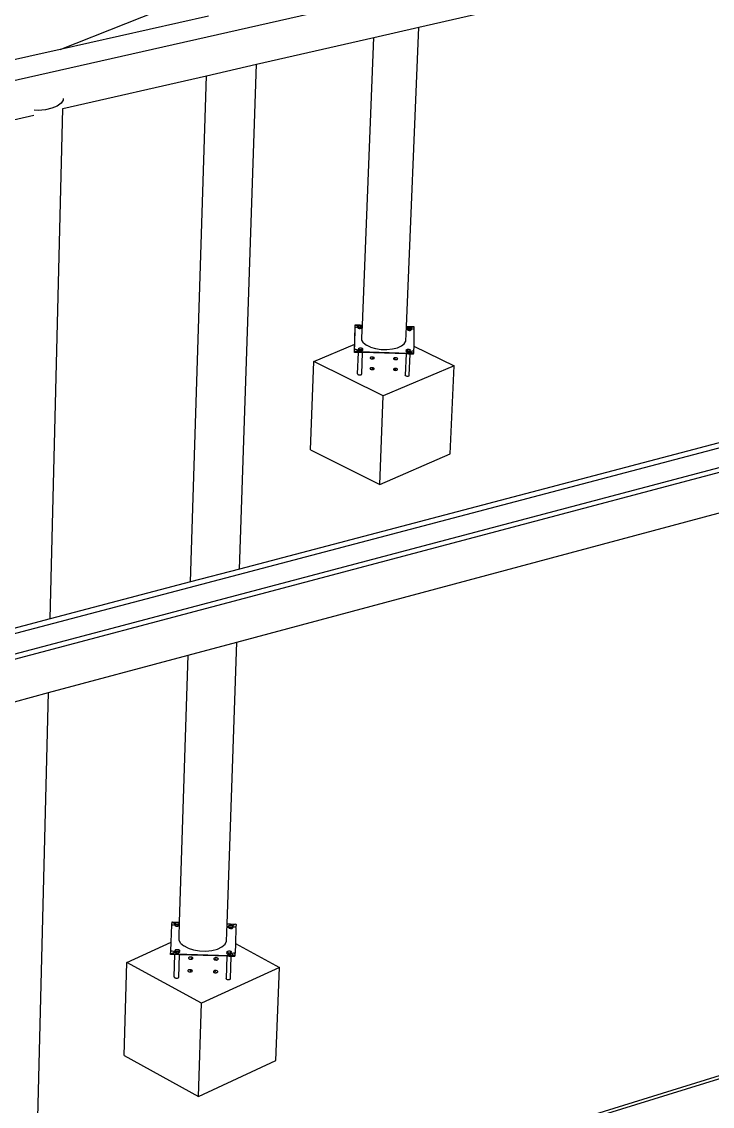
# Model space of a CAD drawing. Header units: inches. Extents: x -1339 to 1886, y -1058 to 789.
# Drawn here: x 129 to 314, y 125.9 to 416.5 of the extents above; entities that cross this region are included whole.
import ezdxf

# ---------------------------------------------------------------- set-up
doc = ezdxf.new("R2010")
doc.units = ezdxf.units.IN
doc.header["$MEASUREMENT"] = 0

msp = doc.modelspace()

# ---------------------------------------------------------------- linework, layer by layer
for p, q in [((1081.96, 616.43), (-913.68, 165.66)), ((1417.79, 592.48), (-732.59, 26.19)), ((-726.13, 21.22), (1424.03, 590.49)), ((1425.68, 589.96), (-724.43, 19.91)), ((1606.44, 532.39), (-531.31, -128.81)), ((235.4, 415.04), (354.04, 442.17)), ((139.29, 409.04), (179.21, 424.92)), ((178.99, 417.95), (139.29, 409.04)), ((223.33, 412.29), (235.4, 415.04)), ((232.04, 334.87), (235.4, 415.04)), ((191.92, 405.1), (223.33, 412.29)), ((220.27, 335.22), (223.33, 412.29)), ((139.29, 409.04), (93.03, 398.66)), ((178.49, 402.03), (191.92, 405.1)), ((187.29, 269.85), (191.92, 405.1)), ((140.02, 393.24), (178.49, 402.03)), ((174.17, 266.4), (178.49, 402.03)), ((140.07, 395.48), (139.52, 394.64)), ((140.08, 395.89), (140.07, 395.48)), ((133.38, 392.73), (132.27, 392.76)), ((135.31, 392.92), (133.38, 392.73)), ((137.06, 393.32), (135.31, 392.92)), ((136.61, 256.52), (140.02, 393.24)), ((138.49, 393.91), (137.06, 393.32)), ((139.52, 394.64), (138.49, 393.91)), ((140.02, 393.24), (140.02, 393.24)), ((124.82, 389.76), (132.24, 391.46)), ((218.16, 328.7), (218.29, 334.64)), ((218.19, 330.08), (218.29, 334.48)), ((218.29, 334.64), (218.31, 335.28)), ((218.29, 334.48), (218.3, 335.12)), ((218.29, 334.64), (218.66, 334.65)), ((218.29, 334.48), (218.29, 334.64)), ((218.3, 335.12), (218.31, 335.28)), ((218.31, 335.28), (219.7, 335.24)), ((218.31, 335.28), (219, 334.94)), ((218.66, 334.65), (218.99, 334.71)), ((218.99, 334.67), (218.97, 334.6)), ((218.99, 334.66), (218.97, 334.59)), ((218.97, 334.59), (218.99, 334.53)), ((218.99, 334.71), (219, 334.93)), ((218.99, 334.66), (218.99, 334.71)), ((218.99, 334.67), (218.99, 334.67)), ((218.99, 334.66), (218.99, 334.66)), ((218.99, 334.6), (218.99, 334.66)), ((219.01, 334.54), (218.99, 334.6)), ((218.99, 334.53), (219.04, 334.47)), ((219, 334.93), (219.02, 334.99)), ((219.02, 334.87), (219, 334.93)), ((219.01, 334.71), (219.07, 334.73)), ((219.05, 334.73), (219.01, 334.69)), ((219.01, 334.67), (219.06, 334.72)), ((219.05, 334.72), (219.01, 334.68)), ((219.06, 334.48), (219.01, 334.54)), ((219.02, 334.99), (219.08, 335.05)), ((219.07, 334.81), (219.02, 334.87)), ((219.04, 334.47), (219.13, 334.41)), ((219.07, 334.74), (219.05, 334.73)), ((219.07, 334.73), (219.05, 334.72)), ((219.06, 334.72), (219.07, 334.72)), ((219.06, 334.48), (219.14, 334.43)), ((219.15, 334.76), (219.07, 334.81)), ((219.08, 335.05), (219.16, 335.1)), ((219.13, 334.41), (219.24, 334.37)), ((219.14, 334.43), (219.25, 334.38)), ((219.26, 334.71), (219.15, 334.76)), ((219.16, 335.1), (219.27, 335.13)), ((219.24, 334.37), (219.37, 334.34)), ((219.38, 334.36), (219.25, 334.38)), ((219.39, 334.69), (219.26, 334.71)), ((219.27, 335.13), (219.4, 335.15)), ((219.37, 334.34), (219.52, 334.33)), ((219.38, 334.36), (219.52, 334.34)), ((219.53, 334.67), (219.39, 334.69)), ((219.4, 335.15), (219.54, 335.16)), ((219.52, 334.34), (219.65, 334.35)), ((219.52, 334.33), (219.52, 334.34)), ((219.52, 334.33), (219.66, 334.34)), ((219.67, 334.68), (219.53, 334.67)), ((219.54, 335.16), (219.67, 335.15)), ((219.78, 334.37), (219.65, 334.35)), ((219.66, 334.57), (219.79, 334.57)), ((219.66, 334.34), (219.79, 334.36)), ((219.67, 335.15), (219.7, 335.24)), ((219.67, 335.15), (219.68, 335.15)), ((219.8, 334.7), (219.67, 334.68)), ((219.78, 334.69), (219.67, 334.65)), ((219.68, 335.15), (219.81, 335.12)), ((219.7, 335.24), (220.27, 335.22)), ((219.78, 334.37), (219.89, 334.4)), ((219.79, 334.36), (219.91, 334.4)), ((219.91, 334.73), (219.8, 334.7)), ((219.81, 335.12), (219.92, 335.08)), ((219.89, 334.4), (219.98, 334.45)), ((219.99, 334.78), (219.91, 334.73)), ((219.91, 334.4), (220, 334.45)), ((219.92, 335.08), (220, 335.02)), ((220.04, 334.51), (219.98, 334.45)), ((220.05, 334.84), (219.99, 334.78)), ((220, 334.7), (219.99, 334.71)), ((220, 334.69), (219.99, 334.7)), ((219.99, 334.69), (220.04, 334.63)), ((219.99, 334.56), (220.05, 334.56)), ((220, 335.02), (220.05, 334.96)), ((220.06, 334.64), (220, 334.7)), ((220.06, 334.63), (220, 334.69)), ((220, 334.45), (220.05, 334.51)), ((220.04, 334.63), (220.05, 334.57)), ((220.05, 334.56), (220.04, 334.51)), ((220.05, 334.96), (220.07, 334.9)), ((220.07, 334.9), (220.05, 334.84)), ((220.05, 334.57), (220.06, 334.62)), ((220.05, 334.57), (220.05, 334.56)), ((220.05, 334.56), (220.07, 334.56)), ((220.05, 334.51), (220.07, 334.56)), ((220.06, 334.62), (220.07, 334.9)), ((220.07, 334.57), (220.06, 334.64)), ((220.06, 334.62), (220.06, 334.63)), ((220.07, 334.57), (220.06, 334.62)), ((220.07, 334.56), (220.07, 334.57)), ((220.07, 334.56), (220.07, 334.57)), ((220.07, 334.57), (220.07, 334.57)), ((220.07, 334.56), (220.07, 334.56)), ((220.14, 331.88), (220.27, 335.22)), ((231.87, 330.89), (232.04, 334.87)), ((232.04, 334.87), (232.69, 334.85)), ((232.25, 334.11), (232.26, 334.37)), ((232.26, 334.37), (232.28, 334.44)), ((232.28, 334.31), (232.26, 334.37)), ((232.31, 334.17), (232.27, 334.13)), ((232.27, 334.11), (232.32, 334.16)), ((232.28, 334.44), (232.34, 334.49)), ((232.33, 334.25), (232.28, 334.31)), ((232.39, 334.21), (232.31, 334.17)), ((232.32, 334.16), (232.4, 334.21)), ((232.39, 334.21), (232.33, 334.25)), ((232.34, 334.49), (232.42, 334.54)), ((232.4, 334.21), (232.39, 334.21)), ((232.42, 334.2), (232.4, 334.21)), ((232.42, 334.54), (232.53, 334.58)), ((232.53, 334.16), (232.42, 334.2)), ((232.53, 334.58), (232.66, 334.6)), ((232.66, 334.6), (232.8, 334.6)), ((232.69, 334.85), (232.74, 334.69)), ((232.69, 334.85), (234.08, 334.81)), ((232.74, 334.69), (232.81, 334.6)), ((232.8, 334.6), (232.81, 334.6)), ((232.81, 334.6), (232.94, 334.59)), ((232.94, 334.59), (233.07, 334.56)), ((233.17, 334.17), (233.06, 334.14)), ((233.07, 334.56), (233.18, 334.52)), ((233.18, 334.18), (233.17, 334.17)), ((233.18, 334.52), (233.26, 334.47)), ((233.19, 334.19), (233.18, 334.18)), ((233.18, 334.18), (233.25, 334.14)), ((233.26, 334.22), (233.19, 334.19)), ((233.26, 334.14), (233.19, 334.19)), ((233.25, 334.47), (234.06, 334.82)), ((233.26, 334.47), (233.31, 334.41)), ((233.31, 334.28), (233.26, 334.22)), ((233.31, 334.41), (233.33, 334.34)), ((233.32, 334.31), (233.31, 334.28)), ((233.33, 334.34), (233.32, 334.31)), ((233.32, 334.31), (233.33, 334.3)), ((233.32, 334.07), (233.33, 334.3)), ((233.33, 334.3), (233.33, 334.34)), ((233.33, 334.3), (233.38, 334.28)), ((233.38, 334.28), (233.72, 334.21)), ((233.72, 334.21), (234.08, 334.18)), ((234.08, 334.18), (234.01, 329.61)), ((234.08, 334.81), (234.08, 334.18)), ((220.14, 331.18), (220.14, 331.88)), ((232.25, 334.11), (232.23, 334.04)), ((232.25, 334.11), (232.25, 334.11)), ((232.25, 334.04), (232.25, 334.11)), ((232.27, 333.98), (232.25, 334.04)), ((232.32, 333.92), (232.27, 333.98)), ((232.4, 333.87), (232.32, 333.92)), ((232.51, 333.83), (232.4, 333.87)), ((232.64, 333.8), (232.51, 333.83)), ((232.65, 334.13), (232.53, 334.16)), ((232.78, 333.78), (232.64, 333.8)), ((232.79, 334.11), (232.65, 334.13)), ((232.79, 334.03), (232.78, 334.03)), ((232.78, 333.78), (232.92, 333.79)), ((232.78, 333.78), (232.92, 333.78)), ((232.93, 334.12), (232.79, 334.11)), ((233.05, 333.81), (232.92, 333.79)), ((232.92, 333.78), (233.05, 333.8)), ((233.06, 334.14), (232.93, 334.12)), ((233.04, 334.14), (232.93, 334.09)), ((233.16, 333.84), (233.05, 333.81)), ((233.05, 333.8), (233.17, 333.84)), ((233.24, 333.89), (233.16, 333.84)), ((233.17, 333.84), (233.26, 333.89)), ((233.3, 333.95), (233.24, 333.89)), ((233.25, 334.14), (233.3, 334.08)), ((233.32, 334.08), (233.26, 334.14)), ((233.26, 333.89), (233.31, 333.95)), ((233.3, 334.08), (233.32, 334.01)), ((233.32, 334.01), (233.3, 333.95)), ((233.31, 333.95), (233.33, 334.01)), ((233.32, 334.07), (233.32, 334.08)), ((233.33, 334.01), (233.32, 334.07)), ((233.32, 334.01), (233.32, 334.07)), ((207.21, 325.44), (218.19, 330.08)), ((218.14, 327.9), (218.16, 328.54)), ((218.15, 328.06), (218.16, 328.7)), ((218.15, 328.06), (219.14, 328.48)), ((218.16, 328.54), (218.19, 330.08)), ((218.52, 328.67), (218.16, 328.7)), ((218.16, 328.54), (218.16, 328.7)), ((218.86, 328.59), (218.52, 328.67)), ((219.15, 328.48), (218.86, 328.59)), ((219.36, 328.34), (219.15, 328.48)), ((219.25, 328.61), (219.23, 328.55)), ((219.25, 328.6), (219.23, 328.54)), ((219.23, 328.54), (219.24, 328.47)), ((219.24, 328.54), (219.25, 328.6)), ((219.26, 328.48), (219.24, 328.54)), ((219.24, 328.47), (219.3, 328.41)), ((219.25, 328.6), (219.26, 328.87)), ((219.25, 328.61), (219.25, 328.61)), ((219.25, 328.6), (219.25, 328.6)), ((219.26, 328.87), (219.28, 328.94)), ((219.27, 328.81), (219.26, 328.87)), ((219.31, 328.42), (219.26, 328.48)), ((219.33, 328.75), (219.27, 328.81)), ((219.3, 328.67), (219.27, 328.63)), ((219.3, 328.66), (219.27, 328.62)), ((219.27, 328.61), (219.32, 328.66)), ((219.28, 328.94), (219.33, 329)), ((219.32, 328.68), (219.3, 328.67)), ((219.32, 328.67), (219.3, 328.66)), ((219.3, 328.41), (219.38, 328.35)), ((219.31, 328.42), (219.4, 328.37)), ((219.32, 328.66), (219.32, 328.67)), ((219.33, 329), (219.42, 329.04)), ((219.41, 328.7), (219.33, 328.75)), ((219.38, 328.35), (219.5, 328.31)), ((219.4, 328.37), (219.51, 328.32)), ((219.52, 328.66), (219.41, 328.7)), ((219.42, 329.04), (219.53, 329.08)), ((219.65, 328.63), (219.52, 328.66)), ((219.53, 329.08), (219.66, 329.1)), ((219.79, 328.61), (219.65, 328.63)), ((219.66, 329.1), (219.8, 329.1)), ((219.93, 328.62), (219.79, 328.61)), ((219.8, 329.1), (219.94, 329.09)), ((220.06, 328.64), (219.93, 328.62)), ((219.94, 329.09), (220.07, 329.06)), ((220.17, 328.67), (220.06, 328.64)), ((220.07, 329.06), (220.18, 329.02)), ((220.55, 330.48), (220.14, 331.18)), ((220.15, 328.34), (220.24, 328.39)), ((220.25, 328.72), (220.17, 328.67)), ((220.17, 328.34), (220.26, 328.39)), ((220.17, 328.33), (220.26, 328.38)), ((220.18, 329.02), (220.26, 328.97)), ((220.3, 328.45), (220.24, 328.39)), ((220.31, 328.78), (220.25, 328.72)), ((220.26, 328.64), (220.25, 328.65)), ((220.25, 328.63), (220.3, 328.58)), ((220.31, 328.5), (220.25, 328.51)), ((220.26, 328.97), (220.31, 328.91)), ((220.32, 328.58), (220.26, 328.64)), ((220.26, 328.39), (220.31, 328.45)), ((220.26, 328.38), (220.31, 328.44)), ((220.3, 328.58), (220.32, 328.51)), ((220.31, 328.5), (220.3, 328.45)), ((220.31, 328.91), (220.33, 328.84)), ((220.33, 328.84), (220.31, 328.78)), ((220.32, 328.51), (220.31, 328.5)), ((220.31, 328.44), (220.33, 328.5)), ((220.31, 328.5), (220.33, 328.5)), ((220.31, 328.45), (220.33, 328.5)), ((220.32, 328.51), (220.33, 328.84)), ((220.33, 328.51), (220.32, 328.58)), ((220.33, 328.5), (220.33, 328.51)), ((220.33, 328.51), (220.33, 328.51)), ((220.55, 330.48), (221.32, 329.85)), ((222.42, 329.33), (221.32, 329.85)), ((222.42, 329.33), (223.76, 328.94)), ((223.76, 328.94), (225.26, 328.72)), ((225.26, 328.72), (226.8, 328.69)), ((226.8, 328.69), (228.29, 328.83)), ((228.29, 328.83), (229.63, 329.15)), ((229.63, 329.15), (230.72, 329.63)), ((230.72, 329.63), (231.48, 330.22)), ((231.48, 330.22), (231.87, 330.89)), ((232.02, 328.2), (232.04, 328.53)), ((232.04, 328.53), (232.05, 328.59)), ((232.05, 328.47), (232.04, 328.53)), ((232.05, 328.59), (232.11, 328.65)), ((232.11, 328.4), (232.05, 328.47)), ((232.16, 328.37), (232.1, 328.34)), ((232.1, 328.32), (232.17, 328.36)), ((232.11, 328.65), (232.2, 328.7)), ((232.17, 328.36), (232.11, 328.4)), ((232.19, 328.35), (232.17, 328.36)), ((232.3, 328.31), (232.19, 328.35)), ((232.2, 328.7), (232.31, 328.73)), ((232.31, 328.73), (232.44, 328.75)), ((232.44, 328.75), (232.57, 328.76)), ((232.57, 328.76), (232.71, 328.75)), ((232.71, 328.75), (232.84, 328.72)), ((232.84, 328.72), (232.95, 328.68)), ((232.95, 328.68), (233.04, 328.62)), ((233.03, 328.38), (232.97, 328.34)), ((233.09, 328.43), (233.03, 328.38)), ((233.04, 328.62), (233.09, 328.56)), ((233.09, 328.56), (233.11, 328.5)), ((233.11, 328.5), (233.09, 328.43)), ((233.09, 328.2), (233.11, 328.5)), ((234.01, 329.61), (233.99, 328.23)), ((234.01, 329.61), (244.81, 324.32)), ((218.14, 327.9), (218.15, 328.06)), ((219.2, 327.87), (218.14, 327.9)), ((219.54, 328.02), (218.15, 328.06)), ((218.97, 322.14), (219.2, 327.87)), ((219.54, 327.86), (219.2, 327.87)), ((219.5, 328.19), (219.36, 328.34)), ((219.5, 328.31), (219.63, 328.28)), ((219.54, 328.02), (219.5, 328.19)), ((219.51, 328.32), (219.64, 328.3)), ((219.54, 327.86), (219.54, 328.02)), ((232.59, 327.63), (219.54, 328.02)), ((220.31, 327.84), (219.54, 327.86)), ((219.63, 328.28), (219.77, 328.27)), ((219.64, 328.3), (219.77, 328.28)), ((219.77, 328.28), (219.91, 328.29)), ((219.77, 328.28), (219.92, 328.28)), ((219.77, 328.27), (219.92, 328.27)), ((219.91, 328.29), (220.04, 328.31)), ((219.92, 328.28), (220.05, 328.3)), ((219.92, 328.27), (220.05, 328.29)), ((220.04, 328.31), (220.15, 328.34)), ((220.05, 328.3), (220.17, 328.34)), ((220.05, 328.29), (220.17, 328.33)), ((220.08, 322.11), (220.31, 327.84)), ((231.96, 327.49), (220.31, 327.84)), ((222.37, 326.49), (222.35, 326.42)), ((222.35, 326.42), (222.37, 326.36)), ((222.43, 326.55), (222.37, 326.49)), ((222.37, 326.36), (222.42, 326.29)), ((222.42, 326.29), (222.51, 326.24)), ((222.52, 326.6), (222.43, 326.55)), ((222.51, 326.24), (222.62, 326.2)), ((222.63, 326.63), (222.52, 326.6)), ((222.62, 326.2), (222.76, 326.17)), ((222.76, 326.65), (222.63, 326.63)), ((222.91, 326.66), (222.76, 326.65)), ((222.76, 326.17), (222.9, 326.15)), ((222.9, 326.41), (223.29, 326.22)), ((222.9, 326.15), (223.04, 326.16)), ((223.05, 326.65), (222.91, 326.66)), ((223.04, 326.16), (223.17, 326.18)), ((223.18, 326.62), (223.05, 326.65)), ((223.17, 326.18), (223.29, 326.22)), ((223.3, 326.57), (223.18, 326.62)), ((223.29, 326.22), (223.38, 326.27)), ((223.38, 326.52), (223.3, 326.57)), ((223.44, 326.46), (223.38, 326.52)), ((223.38, 326.27), (223.43, 326.32)), ((223.43, 326.32), (223.46, 326.39)), ((223.46, 326.39), (223.44, 326.46)), ((228.63, 326.3), (228.61, 326.24)), ((228.61, 326.24), (228.63, 326.17)), ((228.69, 326.36), (228.63, 326.3)), ((228.63, 326.17), (228.68, 326.11)), ((228.68, 326.11), (228.77, 326.05)), ((228.78, 326.41), (228.69, 326.36)), ((228.77, 326.05), (229.16, 326.22)), ((228.77, 326.05), (228.89, 326.01)), ((228.89, 326.45), (228.78, 326.41)), ((229.03, 326.47), (228.89, 326.45)), ((228.89, 326.01), (229.02, 325.98)), ((229.02, 325.98), (229.16, 325.97)), ((229.17, 326.47), (229.03, 326.47)), ((229.16, 325.97), (229.3, 325.97)), ((229.31, 326.46), (229.17, 326.47)), ((229.3, 325.97), (229.44, 325.99)), ((229.44, 326.43), (229.31, 326.46)), ((229.56, 326.39), (229.44, 326.43)), ((229.44, 325.99), (229.55, 326.03)), ((229.55, 326.03), (229.64, 326.08)), ((229.64, 326.33), (229.56, 326.39)), ((229.7, 326.27), (229.64, 326.33)), ((229.64, 326.08), (229.7, 326.14)), ((229.72, 326.2), (229.7, 326.27)), ((229.7, 326.14), (229.72, 326.2)), ((231.96, 327.49), (231.73, 321.81)), ((232.58, 327.47), (231.96, 327.49)), ((231.99, 328.21), (232.01, 328.14)), ((232.02, 328.26), (232, 328.2)), ((232.01, 328.14), (232.07, 328.08)), ((232.05, 328.29), (232.02, 328.26)), ((232.02, 328.2), (232.04, 328.26)), ((232.04, 328.13), (232.02, 328.2)), ((232.04, 328.26), (232.04, 328.27)), ((232.09, 328.07), (232.04, 328.13)), ((232.07, 328.08), (232.15, 328.02)), ((232.18, 328.02), (232.09, 328.07)), ((232.15, 328.02), (232.27, 327.98)), ((232.18, 328.02), (232.29, 327.98)), ((232.27, 327.98), (232.4, 327.95)), ((232.42, 327.95), (232.29, 327.98)), ((232.43, 328.28), (232.3, 328.31)), ((232.4, 327.95), (232.54, 327.94)), ((232.55, 327.94), (232.42, 327.95)), ((232.57, 328.27), (232.43, 328.28)), ((232.54, 327.94), (232.55, 327.94)), ((232.55, 327.94), (232.56, 328.17)), ((232.69, 327.94), (232.55, 327.94)), ((232.55, 327.93), (232.7, 327.93)), ((232.71, 328.25), (232.56, 328.18)), ((232.7, 328.17), (232.56, 328.17)), ((232.71, 328.27), (232.57, 328.27)), ((232.58, 327.47), (232.59, 327.63)), ((233.07, 327.46), (232.58, 327.47)), ((232.64, 327.8), (232.59, 327.63)), ((233.99, 327.59), (232.59, 327.63)), ((232.78, 327.95), (232.64, 327.8)), ((232.81, 327.96), (232.69, 327.94)), ((232.7, 327.93), (232.83, 327.95)), ((232.84, 328.29), (232.71, 328.27)), ((232.81, 327.96), (232.78, 327.95)), ((232.81, 327.96), (232.82, 327.96)), ((233, 328.07), (232.82, 327.97)), ((232.94, 328), (232.82, 327.96)), ((233.09, 328.16), (232.83, 328.17)), ((232.83, 327.95), (232.95, 327.99)), ((232.83, 321.78), (233.07, 327.46)), ((232.95, 328.33), (232.84, 328.29)), ((233.02, 328.05), (232.94, 328)), ((232.96, 328.33), (232.95, 328.33)), ((232.95, 327.99), (233.04, 328.04)), ((232.97, 328.34), (232.96, 328.33)), ((232.96, 328.33), (233.02, 328.29)), ((233.03, 328.3), (232.97, 328.34)), ((233.03, 328.3), (232.97, 328.34)), ((233.06, 328.09), (233, 328.07)), ((233.03, 328.06), (233.01, 328.07)), ((233.02, 328.29), (233.08, 328.23)), ((233.02, 328.05), (233.06, 328.09)), ((233.02, 328.05), (233.03, 328.05)), ((233.03, 328.3), (233.08, 328.24)), ((233.04, 328.3), (233.03, 328.3)), ((233.03, 328.05), (233.06, 328.09)), ((233.03, 328.06), (233.03, 328.06)), ((233.04, 328.05), (233.03, 328.06)), ((233.09, 328.23), (233.04, 328.3)), ((233.04, 328.05), (233.09, 328.1)), ((233.99, 327.59), (233.04, 328.05)), ((233.04, 328.04), (233.04, 328.05)), ((233.3, 328.16), (233.06, 328.09)), ((233.06, 328.09), (233.08, 328.11)), ((233.07, 328.1), (233.06, 328.09)), ((233.06, 328.09), (233.06, 328.09)), ((233.09, 328.16), (233.07, 328.1)), ((233.98, 327.43), (233.07, 327.46)), ((233.09, 328.2), (233.08, 328.24)), ((233.08, 328.23), (233.09, 328.17)), ((233.08, 328.11), (233.1, 328.17)), ((233.11, 328.17), (233.09, 328.23)), ((233.1, 328.17), (233.09, 328.2)), ((233.09, 328.17), (233.09, 328.2)), ((233.09, 328.17), (233.09, 328.16)), ((233.09, 328.1), (233.11, 328.16)), ((233.11, 328.16), (233.11, 328.17)), ((233.11, 328.16), (233.11, 328.16)), ((233.63, 328.22), (233.3, 328.16)), ((233.99, 328.23), (233.63, 328.22)), ((233.98, 327.43), (233.99, 327.59)), ((233.99, 328.23), (233.99, 327.59)), ((206.33, 301.83), (207.21, 325.44)), ((225.85, 316.22), (207.21, 325.44)), ((222.31, 323.62), (222.29, 323.55)), ((222.29, 323.55), (222.31, 323.48)), ((222.37, 323.68), (222.31, 323.62)), ((222.31, 323.48), (222.37, 323.42)), ((222.46, 323.73), (222.37, 323.68)), ((222.37, 323.42), (222.45, 323.37)), ((222.45, 323.37), (222.57, 323.32)), ((222.57, 323.76), (222.46, 323.73)), ((222.71, 323.78), (222.57, 323.76)), ((222.57, 323.32), (222.7, 323.29)), ((222.7, 323.29), (222.84, 323.28)), ((222.85, 323.79), (222.71, 323.78)), ((222.84, 323.28), (222.99, 323.29)), ((222.99, 323.78), (222.85, 323.79)), ((222.85, 323.53), (223.24, 323.7)), ((223.13, 323.75), (222.99, 323.78)), ((222.99, 323.29), (223.12, 323.31)), ((223.12, 323.31), (223.23, 323.34)), ((223.24, 323.7), (223.13, 323.75)), ((223.23, 323.34), (223.32, 323.39)), ((223.33, 323.65), (223.24, 323.7)), ((223.32, 323.39), (223.38, 323.45)), ((223.38, 323.58), (223.33, 323.65)), ((223.4, 323.52), (223.38, 323.58)), ((223.38, 323.45), (223.4, 323.52)), ((244.81, 324.32), (225.85, 316.22)), ((228.59, 323.43), (228.57, 323.36)), ((228.57, 323.36), (228.58, 323.3)), ((228.58, 323.3), (228.64, 323.24)), ((228.64, 323.49), (228.59, 323.43)), ((228.73, 323.54), (228.64, 323.49)), ((228.64, 323.24), (228.72, 323.18)), ((228.72, 323.18), (228.84, 323.14)), ((228.85, 323.58), (228.73, 323.54)), ((228.73, 323.54), (229.12, 323.35)), ((228.84, 323.14), (228.97, 323.11)), ((228.98, 323.6), (228.85, 323.58)), ((228.97, 323.11), (229.11, 323.09)), ((229.12, 323.6), (228.98, 323.6)), ((229.11, 323.09), (229.26, 323.1)), ((229.27, 323.59), (229.12, 323.6)), ((229.26, 323.1), (229.39, 323.12)), ((229.4, 323.56), (229.27, 323.59)), ((229.39, 323.12), (229.51, 323.16)), ((229.51, 323.52), (229.4, 323.56)), ((229.6, 323.46), (229.51, 323.52)), ((229.51, 323.16), (229.6, 323.21)), ((229.65, 323.4), (229.6, 323.46)), ((229.6, 323.21), (229.65, 323.27)), ((229.67, 323.33), (229.65, 323.4)), ((229.65, 323.27), (229.67, 323.33)), ((243.77, 300.71), (244.81, 324.32)), ((218.99, 322.07), (218.97, 322.14)), ((219.04, 322.01), (218.99, 322.07)), ((219.04, 322.01), (219.13, 321.95)), ((219.13, 321.95), (219.24, 321.91)), ((219.24, 321.91), (219.38, 321.88)), ((219.38, 321.88), (219.52, 321.87)), ((219.52, 321.87), (219.66, 321.87)), ((219.66, 321.87), (219.8, 321.89)), ((219.8, 321.89), (219.91, 321.93)), ((219.91, 321.93), (220, 321.98)), ((220, 321.98), (220.06, 322.04)), ((220.06, 322.04), (220.08, 322.11)), ((231.74, 321.74), (231.73, 321.81)), ((231.8, 321.68), (231.74, 321.74)), ((231.8, 321.68), (231.89, 321.62)), ((231.89, 321.62), (232, 321.58)), ((232, 321.58), (232.13, 321.55)), ((232.13, 321.55), (232.28, 321.54)), ((232.28, 321.54), (232.42, 321.54)), ((232.42, 321.54), (232.55, 321.56)), ((232.55, 321.56), (232.67, 321.6)), ((232.67, 321.6), (232.76, 321.65)), ((232.76, 321.65), (232.81, 321.71)), ((232.81, 321.71), (232.83, 321.78)), ((224.89, 292.54), (225.85, 316.22)), ((345.86, 311.54), (187.29, 269.85)), ((206.33, 301.83), (224.89, 292.54)), ((224.89, 292.54), (243.77, 300.71)), ((186.62, 250.29), (329.1, 288.48)), ((187.29, 269.85), (174.17, 266.4)), ((174.17, 266.4), (136.61, 256.52)), ((136.61, 256.52), (121.76, 252.61)), ((173.55, 246.78), (186.62, 250.29)), ((184.04, 174.83), (186.62, 250.29)), ((136.11, 236.75), (173.55, 246.78)), ((171.27, 175.24), (173.55, 246.78)), ((121.32, 232.78), (136.11, 236.75)), ((132.13, 77.28), (136.11, 236.75)), ((169.01, 169.87), (169.22, 174.56)), ((169.22, 174.56), (169.25, 175.31)), ((169.22, 174.56), (169.61, 174.57)), ((169.25, 175.31), (170.77, 175.26)), ((169.25, 175.31), (170, 174.9)), ((169.61, 174.57), (169.98, 174.63)), ((169.98, 174.59), (169.95, 174.51)), ((169.98, 174.57), (169.95, 174.5)), ((169.95, 174.5), (169.97, 174.42)), ((169.97, 174.51), (169.99, 174.58)), ((169.97, 174.51), (169.98, 174.57)), ((169.99, 174.43), (169.97, 174.51)), ((169.97, 174.42), (170.03, 174.35)), ((169.98, 174.86), (170.01, 174.93)), ((170, 174.78), (169.98, 174.86)), ((169.98, 174.63), (169.98, 174.86)), ((169.98, 174.63), (170, 174.64)), ((169.98, 174.63), (169.98, 174.63)), ((169.98, 174.58), (169.98, 174.63)), ((170, 174.61), (169.98, 174.59)), ((170, 174.6), (169.98, 174.58)), ((169.98, 174.58), (169.98, 174.57)), ((170.04, 174.36), (169.99, 174.43)), ((170.06, 174.71), (170, 174.78)), ((170.01, 174.93), (170.07, 175)), ((170.03, 174.35), (170.12, 174.28)), ((170.04, 174.36), (170.13, 174.3)), ((170.15, 174.65), (170.06, 174.71)), ((170.07, 175), (170.16, 175.05)), ((170.26, 174.6), (170.15, 174.65)), ((170.16, 175.05), (170.29, 175.1)), ((170.4, 174.56), (170.26, 174.6)), ((170.29, 175.1), (170.43, 175.12)), ((170.55, 174.55), (170.4, 174.56)), ((170.43, 175.12), (170.58, 175.13)), ((170.7, 174.56), (170.55, 174.55)), ((170.58, 175.13), (170.72, 175.11)), ((170.84, 174.58), (170.7, 174.56)), ((170.72, 175.11), (170.77, 175.26)), ((170.72, 175.11), (170.73, 175.11)), ((170.73, 175.11), (170.87, 175.08)), ((170.77, 175.26), (171.27, 175.24)), ((170.97, 174.62), (170.84, 174.58)), ((170.87, 175.08), (170.98, 175.03)), ((170.96, 174.47), (171.05, 174.46)), ((171.01, 174.65), (170.97, 174.62)), ((170.98, 175.03), (171.07, 174.97)), ((171.01, 174.65), (171.06, 174.62)), ((171.02, 174.65), (171.01, 174.65)), ((171.06, 174.68), (171.02, 174.65)), ((171.06, 174.63), (171.02, 174.65)), ((171.06, 174.64), (171.03, 174.66)), ((171.05, 174.33), (171.11, 174.4)), ((171.12, 174.75), (171.06, 174.68)), ((171.07, 174.97), (171.13, 174.89)), ((171.07, 174.32), (171.13, 174.39)), ((171.11, 174.55), (171.12, 174.55)), ((171.13, 174.46), (171.11, 174.4)), ((171.11, 174.46), (171.13, 174.46)), ((171.14, 174.82), (171.12, 174.75)), ((171.14, 174.55), (171.12, 174.58)), ((171.14, 174.54), (171.12, 174.56)), ((171.12, 174.55), (171.13, 174.47)), ((171.13, 174.89), (171.14, 174.82)), ((171.13, 174.47), (171.14, 174.54)), ((171.13, 174.47), (171.13, 174.46)), ((171.13, 174.46), (171.15, 174.46)), ((171.13, 174.39), (171.15, 174.46)), ((171.14, 174.54), (171.14, 174.82)), ((171.15, 174.47), (171.14, 174.55)), ((171.15, 174.47), (171.14, 174.54)), ((171.14, 174.54), (171.14, 174.54)), ((171.15, 171.29), (171.27, 175.24)), ((171.15, 174.46), (171.15, 174.47)), ((171.15, 174.46), (171.15, 174.47)), ((171.15, 174.47), (171.15, 174.47)), ((171.15, 174.46), (171.15, 174.46)), ((183.88, 170.12), (184.04, 174.83)), ((184.04, 174.83), (184.89, 174.8)), ((184.48, 174.34), (184.57, 174.39)), ((184.57, 174.39), (184.69, 174.44)), ((184.69, 174.44), (184.83, 174.46)), ((184.83, 174.46), (184.98, 174.47)), ((184.89, 174.8), (184.93, 174.61)), ((184.89, 174.8), (186.4, 174.75)), ((184.93, 174.61), (185.05, 174.46)), ((184.98, 174.47), (185.05, 174.46)), ((185.05, 174.46), (185.13, 174.45)), ((185.13, 174.45), (185.27, 174.42)), ((185.27, 174.42), (185.39, 174.37)), ((185.39, 174.37), (185.48, 174.31)), ((185.43, 174.34), (186.38, 174.77)), ((186.39, 174.59), (186.37, 174)), ((186.39, 174.59), (186.4, 174.75)), ((170.12, 174.28), (170.24, 174.23)), ((170.25, 174.25), (170.13, 174.3)), ((170.24, 174.23), (170.38, 174.2)), ((170.25, 174.25), (170.39, 174.22)), ((170.38, 174.2), (170.54, 174.18)), ((170.39, 174.22), (170.54, 174.2)), ((170.54, 174.2), (170.69, 174.21)), ((170.54, 174.18), (170.54, 174.2)), ((170.54, 174.19), (170.7, 174.2)), ((170.69, 174.21), (170.83, 174.23)), ((170.7, 174.2), (170.84, 174.22)), ((170.83, 174.23), (170.95, 174.27)), ((170.84, 174.22), (170.97, 174.27)), ((171.05, 174.33), (170.95, 174.27)), ((170.97, 174.27), (171.07, 174.32)), ((184.38, 173.93), (184.36, 173.85)), ((184.38, 173.93), (184.39, 174.2)), ((184.4, 173.95), (184.38, 173.93)), ((184.38, 173.85), (184.38, 173.93)), ((184.38, 173.85), (184.4, 173.92)), ((184.4, 173.77), (184.38, 173.85)), ((184.39, 174.2), (184.42, 174.27)), ((184.41, 174.12), (184.39, 174.2)), ((184.45, 173.7), (184.4, 173.77)), ((184.47, 174.05), (184.41, 174.12)), ((184.42, 174.27), (184.48, 174.34)), ((184.54, 173.64), (184.45, 173.7)), ((184.5, 174.03), (184.46, 174.01)), ((184.46, 173.99), (184.51, 174.02)), ((184.46, 173.99), (184.46, 173.99)), ((184.5, 174.03), (184.47, 174.05)), ((184.51, 174.02), (184.5, 174.03)), ((184.55, 173.99), (184.51, 174.02)), ((184.66, 173.59), (184.54, 173.64)), ((184.67, 173.94), (184.55, 173.99)), ((184.8, 173.56), (184.66, 173.59)), ((184.81, 173.9), (184.67, 173.94)), ((184.95, 173.54), (184.8, 173.56)), ((184.96, 173.89), (184.81, 173.9)), ((185.1, 173.55), (184.95, 173.54)), ((184.95, 173.53), (185.11, 173.54)), ((185.11, 173.89), (184.96, 173.89)), ((185.1, 173.89), (184.96, 173.83)), ((185.24, 173.57), (185.1, 173.55)), ((185.25, 173.92), (185.11, 173.89)), ((185.11, 173.54), (185.25, 173.56)), ((185.36, 173.61), (185.24, 173.57)), ((185.38, 173.96), (185.25, 173.92)), ((185.25, 173.56), (185.38, 173.6)), ((185.46, 173.67), (185.36, 173.61)), ((185.42, 173.99), (185.38, 173.96)), ((185.38, 173.6), (185.48, 173.66)), ((185.44, 174), (185.42, 173.99)), ((185.42, 173.99), (185.47, 173.96)), ((185.47, 174.02), (185.44, 174)), ((185.47, 173.97), (185.44, 174)), ((185.46, 173.67), (185.52, 173.74)), ((185.53, 174.09), (185.47, 174.02)), ((185.48, 174.31), (185.54, 174.23)), ((185.48, 173.66), (185.54, 173.73)), ((185.54, 173.89), (185.52, 173.91)), ((185.52, 173.89), (185.54, 173.81)), ((185.54, 173.81), (185.52, 173.74)), ((185.55, 174.16), (185.53, 174.09)), ((185.54, 174.23), (185.55, 174.16)), ((185.54, 173.89), (185.55, 174.16)), ((185.56, 173.81), (185.54, 173.89)), ((185.54, 173.81), (185.54, 173.89)), ((185.54, 173.73), (185.56, 173.81)), ((185.55, 174.16), (185.62, 174.13)), ((185.55, 174.16), (185.55, 174.16)), ((185.62, 174.13), (185.98, 174.04)), ((185.98, 174.04), (186.37, 174)), ((186.37, 173.84), (186.21, 169.52)), ((186.37, 173.84), (186.37, 174)), ((157.15, 164.48), (169.01, 169.87)), ((168.9, 167.52), (169.01, 169.87)), ((171.13, 170.45), (171.15, 171.29)), ((171.55, 169.64), (171.13, 170.45)), ((171.55, 169.64), (172.38, 168.89)), ((173.55, 168.27), (172.38, 168.89)), ((181.39, 168.06), (182.59, 168.62)), ((182.59, 168.62), (183.44, 169.33)), ((183.44, 169.33), (183.88, 170.12)), ((186.21, 169.52), (186.12, 166.97)), ((186.21, 169.52), (198.01, 163.15)), ((168.86, 166.6), (168.87, 166.77)), ((170.03, 166.56), (168.86, 166.6)), ((168.87, 166.77), (168.9, 167.52)), ((168.87, 166.77), (169.96, 167.26)), ((170.39, 166.72), (168.87, 166.77)), ((169.29, 167.48), (168.9, 167.52)), ((169.66, 167.4), (169.29, 167.48)), ((169.97, 167.27), (169.66, 167.4)), ((169.84, 160.57), (170.03, 166.56)), ((170.2, 167.1), (169.97, 167.27)), ((170.38, 166.55), (170.03, 166.56)), ((170.08, 167.4), (170.05, 167.33)), ((170.05, 167.33), (170.07, 167.25)), ((170.08, 167.42), (170.06, 167.34)), ((170.07, 167.25), (170.13, 167.18)), ((170.08, 167.41), (170.09, 167.69)), ((170.1, 167.44), (170.08, 167.42)), ((170.1, 167.43), (170.08, 167.41)), ((170.08, 167.34), (170.1, 167.41)), ((170.08, 167.41), (170.08, 167.4)), ((170.08, 167.34), (170.08, 167.4)), ((170.09, 167.26), (170.08, 167.34)), ((170.09, 167.69), (170.11, 167.76)), ((170.1, 167.61), (170.09, 167.69)), ((170.15, 167.19), (170.09, 167.26)), ((170.16, 167.54), (170.1, 167.61)), ((170.11, 167.76), (170.17, 167.83)), ((170.13, 167.18), (170.22, 167.11)), ((170.24, 167.13), (170.15, 167.19)), ((170.2, 167.51), (170.16, 167.54)), ((170.19, 167.52), (170.16, 167.5)), ((170.2, 167.51), (170.16, 167.49)), ((170.16, 167.48), (170.2, 167.51)), ((170.16, 167.48), (170.16, 167.48)), ((170.17, 167.83), (170.27, 167.89)), ((170.25, 167.48), (170.2, 167.51)), ((170.2, 167.51), (170.2, 167.51)), ((170.34, 166.91), (170.2, 167.1)), ((170.22, 167.11), (170.34, 167.06)), ((170.24, 167.13), (170.36, 167.08)), ((170.37, 167.43), (170.25, 167.48)), ((170.27, 167.89), (170.39, 167.93)), ((170.34, 167.06), (170.49, 167.03)), ((170.39, 166.72), (170.34, 166.91)), ((170.49, 167.05), (170.36, 167.08)), ((170.51, 167.39), (170.37, 167.43)), ((170.38, 166.55), (170.39, 166.72)), ((171.23, 166.52), (170.38, 166.55)), ((170.39, 167.93), (170.53, 167.95)), ((184.57, 166.26), (170.39, 166.72)), ((170.49, 167.05), (170.64, 167.03)), ((170.49, 167.03), (170.64, 167.01)), ((170.66, 167.38), (170.51, 167.39)), ((170.53, 167.95), (170.68, 167.96)), ((170.64, 167.03), (170.8, 167.04)), ((170.64, 167.02), (170.8, 167.03)), ((170.64, 167.01), (170.8, 167.02)), ((170.81, 167.39), (170.66, 167.38)), ((170.68, 167.96), (170.83, 167.94)), ((170.95, 167.3), (170.8, 167.31)), ((170.94, 167.06), (170.8, 167.04)), ((170.8, 167.03), (170.95, 167.05)), ((170.8, 167.02), (170.95, 167.04)), ((170.95, 167.41), (170.81, 167.39)), ((170.83, 167.94), (170.97, 167.91)), ((170.94, 167.06), (171.06, 167.1)), ((171.07, 167.45), (170.95, 167.41)), ((170.95, 167.05), (171.07, 167.09)), ((170.95, 167.04), (171.07, 167.08)), ((170.97, 167.91), (171.09, 167.86)), ((171.04, 160.53), (171.23, 166.52)), ((171.06, 167.1), (171.16, 167.16)), ((171.17, 167.51), (171.07, 167.45)), ((171.07, 167.09), (171.17, 167.15)), ((171.07, 167.08), (171.17, 167.14)), ((171.09, 167.86), (171.18, 167.8)), ((171.19, 167.45), (171.16, 167.47)), ((171.16, 167.45), (171.17, 167.45)), ((171.24, 167.29), (171.16, 167.29)), ((171.22, 167.23), (171.16, 167.16)), ((171.23, 167.58), (171.17, 167.51)), ((171.17, 167.45), (171.22, 167.38)), ((171.17, 167.15), (171.24, 167.22)), ((171.17, 167.14), (171.24, 167.21)), ((171.18, 167.8), (171.23, 167.73)), ((171.24, 167.38), (171.19, 167.45)), ((171.22, 167.38), (171.24, 167.3)), ((171.24, 167.29), (171.22, 167.23)), ((171.23, 167.73), (171.25, 167.65)), ((171.25, 167.65), (171.23, 167.58)), ((183.91, 166.11), (171.23, 166.52)), ((171.24, 167.3), (171.25, 167.65)), ((171.26, 167.3), (171.24, 167.38)), ((171.24, 167.3), (171.24, 167.29)), ((171.24, 167.21), (171.26, 167.29)), ((171.24, 167.29), (171.26, 167.29)), ((171.24, 167.22), (171.26, 167.29)), ((171.26, 167.29), (171.26, 167.3)), ((171.26, 167.3), (171.26, 167.3)), ((173.55, 168.27), (175, 167.81)), ((173.66, 165.72), (173.64, 165.64)), ((173.64, 165.64), (173.66, 165.56)), ((173.73, 165.79), (173.66, 165.72)), ((173.83, 165.85), (173.73, 165.79)), ((173.95, 165.89), (173.83, 165.85)), ((174.1, 165.92), (173.95, 165.89)), ((174.25, 165.92), (174.1, 165.92)), ((174.41, 165.91), (174.25, 165.92)), ((174.55, 165.87), (174.41, 165.91)), ((174.67, 165.82), (174.55, 165.87)), ((174.77, 165.75), (174.67, 165.82)), ((174.82, 165.68), (174.77, 165.75)), ((174.84, 165.6), (174.82, 165.68)), ((175, 167.81), (176.62, 167.55)), ((176.62, 167.55), (178.3, 167.51)), ((178.3, 167.51), (179.93, 167.68)), ((179.93, 167.68), (181.39, 168.06)), ((180.76, 165.67), (180.63, 165.63)), ((180.9, 165.7), (180.76, 165.67)), ((181.06, 165.7), (180.9, 165.7)), ((181.21, 165.69), (181.06, 165.7)), ((181.36, 165.65), (181.21, 165.69)), ((181.48, 165.6), (181.36, 165.65)), ((183.91, 166.11), (183.71, 160.18)), ((184.56, 166.09), (183.91, 166.11)), ((183.94, 166.94), (183.95, 166.86)), ((183.97, 167.01), (183.95, 166.93)), ((183.95, 166.86), (184.01, 166.79)), ((183.97, 166.93), (183.98, 167.28)), ((184.03, 167.08), (183.97, 167.01)), ((183.97, 166.93), (183.99, 167)), ((183.98, 166.85), (183.97, 166.93)), ((183.98, 167.28), (184, 167.35)), ((184, 167.2), (183.98, 167.28)), ((184.04, 166.78), (183.98, 166.85)), ((183.99, 167), (184.05, 167.07)), ((184, 167.35), (184.06, 167.42)), ((184.05, 167.13), (184, 167.2)), ((184.01, 166.79), (184.11, 166.72)), ((184.05, 167.09), (184.03, 167.08)), ((184.04, 166.78), (184.13, 166.72)), ((184.14, 167.07), (184.05, 167.13)), ((184.06, 167.42), (184.16, 167.48)), ((184.11, 166.72), (184.23, 166.67)), ((184.13, 166.72), (184.25, 166.67)), ((184.26, 167.02), (184.14, 167.07)), ((184.16, 167.48), (184.28, 167.52)), ((184.23, 166.67), (184.37, 166.64)), ((184.25, 166.67), (184.39, 166.64)), ((184.4, 166.99), (184.26, 167.02)), ((184.28, 167.52), (184.42, 167.55)), ((184.37, 166.64), (184.53, 166.62)), ((184.39, 166.64), (184.54, 166.62)), ((184.55, 166.97), (184.4, 166.99)), ((184.42, 167.55), (184.57, 167.55)), ((184.53, 166.62), (184.54, 166.62)), ((184.54, 166.62), (184.68, 166.63)), ((184.54, 166.61), (184.69, 166.62)), ((184.7, 166.98), (184.55, 166.97)), ((184.56, 166.09), (184.57, 166.26)), ((185.11, 166.07), (184.56, 166.09)), ((184.57, 167.55), (184.72, 167.54)), ((184.63, 166.45), (184.57, 166.26)), ((186.09, 166.21), (184.57, 166.26)), ((184.79, 166.63), (184.63, 166.45)), ((184.82, 166.65), (184.68, 166.63)), ((184.69, 166.62), (184.84, 166.64)), ((184.84, 167), (184.7, 166.98)), ((184.72, 167.54), (184.86, 167.5)), ((184.82, 166.65), (184.79, 166.63)), ((184.82, 166.65), (184.83, 166.65)), ((184.83, 166.65), (184.96, 166.69)), ((184.97, 167.04), (184.84, 167)), ((184.84, 166.64), (184.97, 166.69)), ((184.86, 167.5), (184.98, 167.45)), ((184.91, 160.14), (185.11, 166.07)), ((185.13, 166.88), (184.96, 166.89)), ((185.03, 166.78), (184.96, 166.73)), ((185.05, 166.75), (184.96, 166.69)), ((185.01, 167.07), (184.97, 167.04)), ((184.97, 166.69), (185.07, 166.74)), ((184.98, 167.45), (185.07, 167.39)), ((185.03, 167.08), (185.01, 167.07)), ((185.01, 167.07), (185.06, 167.04)), ((185.06, 167.1), (185.03, 167.08)), ((185.07, 167.05), (185.03, 167.08)), ((185.07, 167.05), (185.03, 167.08)), ((185.09, 166.8), (185.03, 166.78)), ((185.06, 166.76), (185.04, 166.78)), ((185.05, 166.75), (185.09, 166.8)), ((185.05, 166.75), (185.06, 166.75)), ((185.12, 167.17), (185.06, 167.1)), ((185.06, 167.04), (185.11, 166.97)), ((185.06, 166.75), (185.1, 166.8)), ((185.06, 166.76), (185.06, 166.76)), ((185.08, 166.76), (185.06, 166.76)), ((185.07, 167.39), (185.13, 167.32)), ((185.07, 167.05), (185.12, 166.98)), ((185.08, 167.04), (185.07, 167.05)), ((185.07, 166.74), (185.08, 166.76)), ((185.13, 166.97), (185.08, 167.04)), ((185.08, 166.76), (185.13, 166.81)), ((186.09, 166.21), (185.08, 166.76)), ((185.11, 166.82), (185.09, 166.8)), ((185.1, 166.8), (185.09, 166.8)), ((185.35, 166.89), (185.1, 166.8)), ((185.1, 166.8), (185.12, 166.82)), ((185.11, 166.97), (185.13, 166.89)), ((185.13, 166.88), (185.11, 166.82)), ((186.08, 166.04), (185.11, 166.07)), ((185.14, 167.24), (185.12, 167.17)), ((185.13, 166.94), (185.12, 166.98)), ((185.12, 166.82), (185.14, 166.9)), ((185.13, 167.32), (185.14, 167.24)), ((185.13, 166.94), (185.14, 167.24)), ((185.15, 166.89), (185.13, 166.97)), ((185.14, 166.9), (185.13, 166.94)), ((185.13, 166.89), (185.13, 166.94)), ((185.13, 166.89), (185.13, 166.88)), ((185.13, 166.81), (185.15, 166.88)), ((185.15, 166.89), (185.15, 166.89)), ((185.15, 166.88), (185.15, 166.89)), ((185.72, 166.95), (185.35, 166.89)), ((186.12, 166.97), (185.72, 166.95)), ((186.08, 166.04), (186.09, 166.21)), ((186.11, 166.8), (186.09, 166.21)), ((186.11, 166.8), (186.12, 166.97)), ((156.42, 139.56), (157.15, 164.48)), ((177.16, 153.57), (157.15, 164.48)), ((173.66, 165.56), (173.71, 165.49)), ((173.71, 165.49), (173.81, 165.42)), ((173.81, 165.42), (173.93, 165.37)), ((173.93, 165.37), (174.07, 165.34)), ((174.07, 165.34), (174.23, 165.32)), ((174.23, 165.32), (174.38, 165.33)), ((174.24, 165.62), (174.66, 165.4)), ((174.38, 165.33), (174.53, 165.35)), ((174.53, 165.35), (174.66, 165.4)), ((174.66, 165.4), (174.75, 165.46)), ((174.75, 165.46), (174.82, 165.53)), ((174.82, 165.53), (174.84, 165.6)), ((198.01, 163.15), (177.16, 153.57)), ((180.47, 165.5), (180.45, 165.42)), ((180.45, 165.42), (180.46, 165.34)), ((180.46, 165.34), (180.52, 165.27)), ((180.53, 165.57), (180.47, 165.5)), ((180.52, 165.27), (180.61, 165.2)), ((180.63, 165.63), (180.53, 165.57)), ((180.61, 165.2), (181.05, 165.4)), ((180.61, 165.2), (180.74, 165.15)), ((180.74, 165.15), (180.88, 165.12)), ((180.88, 165.12), (181.03, 165.1)), ((181.03, 165.1), (181.19, 165.11)), ((181.19, 165.11), (181.34, 165.13)), ((181.34, 165.13), (181.46, 165.18)), ((181.46, 165.18), (181.56, 165.24)), ((181.57, 165.53), (181.48, 165.6)), ((181.56, 165.24), (181.62, 165.31)), ((181.63, 165.46), (181.57, 165.53)), ((181.62, 165.31), (181.65, 165.38)), ((181.65, 165.38), (181.63, 165.46)), ((197.1, 138.22), (198.01, 163.15)), ((169.86, 160.49), (169.84, 160.57)), ((169.92, 160.42), (169.86, 160.49)), ((169.92, 160.42), (170.01, 160.35)), ((170.01, 160.35), (170.13, 160.3)), ((170.13, 160.3), (170.27, 160.27)), ((170.27, 160.27), (170.43, 160.25)), ((170.43, 160.25), (170.59, 160.26)), ((170.59, 160.26), (170.73, 160.28)), ((170.73, 160.28), (170.86, 160.33)), ((170.86, 160.33), (170.96, 160.39)), ((170.96, 160.39), (171.02, 160.46)), ((171.02, 160.46), (171.04, 160.53)), ((173.52, 162.32), (173.5, 162.24)), ((173.5, 162.24), (173.51, 162.17)), ((173.51, 162.17), (173.57, 162.09)), ((173.58, 162.39), (173.52, 162.32)), ((173.57, 162.09), (173.66, 162.03)), ((173.68, 162.45), (173.58, 162.39)), ((173.66, 162.03), (173.78, 161.97)), ((173.81, 162.49), (173.68, 162.45)), ((173.78, 161.97), (173.93, 161.94)), ((173.95, 162.52), (173.81, 162.49)), ((173.93, 161.94), (174.08, 161.92)), ((174.11, 162.52), (173.95, 162.52)), ((174.08, 161.92), (174.24, 161.93)), ((174.1, 162.22), (174.53, 162.42)), ((174.26, 162.51), (174.11, 162.52)), ((174.24, 161.93), (174.39, 161.95)), ((174.41, 162.47), (174.26, 162.51)), ((174.39, 161.95), (174.51, 162)), ((174.53, 162.42), (174.41, 162.47)), ((174.51, 162), (174.61, 162.06)), ((174.62, 162.36), (174.53, 162.42)), ((174.61, 162.06), (174.67, 162.13)), ((174.68, 162.28), (174.62, 162.36)), ((174.67, 162.13), (174.7, 162.2)), ((174.7, 162.2), (174.68, 162.28)), ((180.34, 162.1), (180.31, 162.02)), ((180.31, 162.02), (180.33, 161.94)), ((180.33, 161.94), (180.39, 161.87)), ((180.4, 162.17), (180.34, 162.1)), ((180.39, 161.87), (180.48, 161.8)), ((180.5, 162.23), (180.4, 162.17)), ((180.48, 161.8), (180.6, 161.75)), ((180.62, 162.27), (180.5, 162.23)), ((180.5, 162.23), (180.91, 162)), ((180.6, 161.75), (180.75, 161.72)), ((180.77, 162.3), (180.62, 162.27)), ((180.75, 161.72), (180.9, 161.7)), ((180.93, 162.3), (180.77, 162.3)), ((180.9, 161.7), (181.06, 161.71)), ((181.08, 162.29), (180.93, 162.3)), ((181.06, 161.71), (181.2, 161.73)), ((181.22, 162.25), (181.08, 162.29)), ((181.2, 161.73), (181.33, 161.78)), ((181.35, 162.2), (181.22, 162.25)), ((181.33, 161.78), (181.43, 161.84)), ((181.44, 162.14), (181.35, 162.2)), ((181.43, 161.84), (181.49, 161.91)), ((181.5, 162.06), (181.44, 162.14)), ((181.49, 161.91), (181.51, 161.98)), ((181.51, 161.98), (181.5, 162.06)), ((183.72, 160.1), (183.71, 160.18)), ((183.78, 160.03), (183.72, 160.1)), ((183.78, 160.03), (183.87, 159.96)), ((183.87, 159.96), (184, 159.91)), ((184, 159.91), (184.14, 159.88)), ((184.14, 159.88), (184.3, 159.86)), ((184.3, 159.86), (184.45, 159.87)), ((184.45, 159.87), (184.6, 159.89)), ((184.6, 159.89), (184.73, 159.94)), ((184.73, 159.94), (184.77, 159.97)), ((184.77, 159.97), (184.82, 160)), ((184.82, 160), (184.89, 160.07)), ((184.91, 160.14), (184.89, 160.22)), ((184.89, 160.07), (184.91, 160.14)), ((176.33, 128.56), (177.16, 153.57)), ((156.42, 139.56), (176.33, 128.56)), ((176.33, 128.56), (197.1, 138.22)), ((319.93, 135.33), (132.13, 77.28))]:
    msp.add_line(p, q)

doc.saveas('drawing.dxf')
